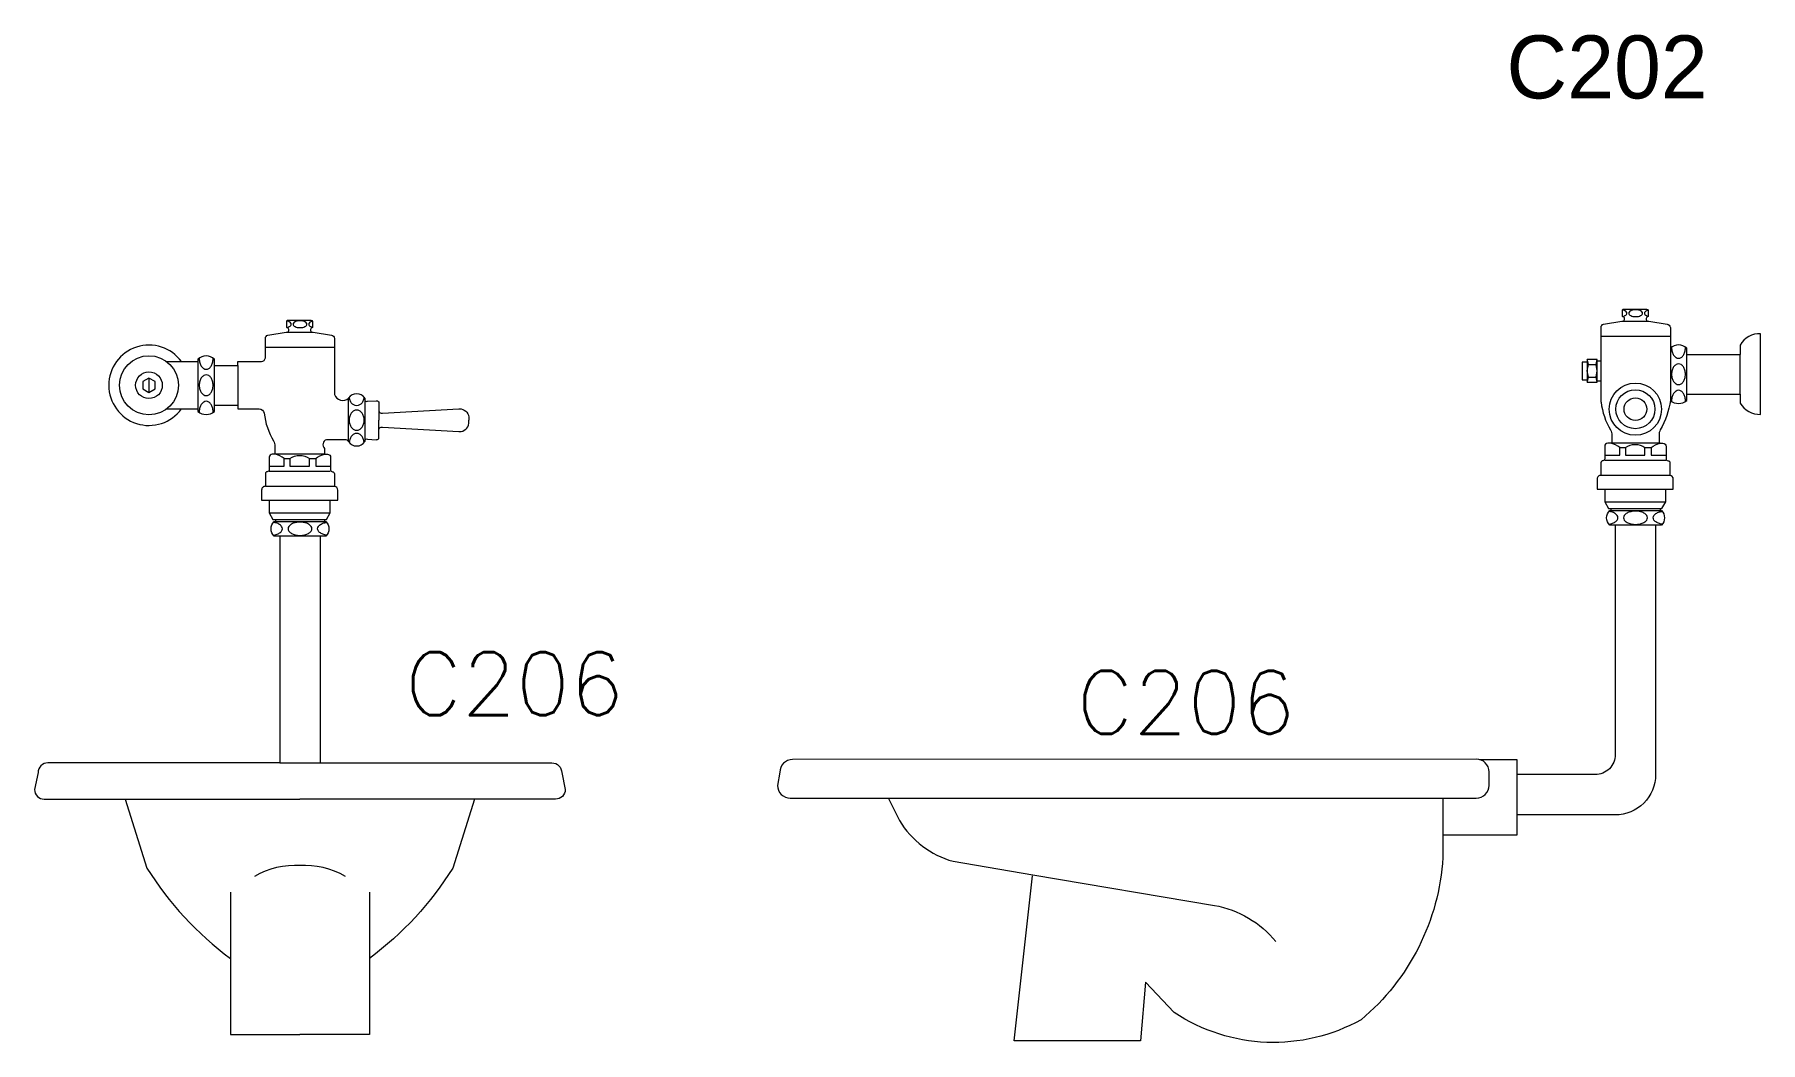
# Model space of a CAD drawing. Header units: inches. Extents: x -2548 to -2391, y 2200 to 2352.
# Drawn here: x -2431.89 to -2429.149, y 2318.582 to 2320.184 of the extents above; entities that cross this region are included whole.
import ezdxf
from ezdxf.enums import TextEntityAlignment as Align

# ---------------------------------------------------------------- set-up
doc = ezdxf.new("R2010")
doc.units = ezdxf.units.IN
doc.header["$MEASUREMENT"] = 0
for name, color, linetype in [('2', 2, 'Continuous'), ('WC-DET1', 15, 'Continuous'), ('WC-DET2', 10, 'Continuous'), ('WC-OUT', 7, 'Continuous'), ('WC-OUTL', 7, 'Continuous')]:
    doc.layers.add(name, color=color, linetype=linetype)
doc.styles.add('ROMANS', font='romans', dxfattribs={"height": 0.1})

msp = doc.modelspace()

# ---------------------------------------------------------------- linework, layer by layer
at = {"color": 1}
for p, q in [((-2429.18068, 2319.61256), (-2429.18068, 2319.67556)), ((-2431.36503, 2319.60609), (-2431.36503, 2319.60378)), ((-2431.36503, 2319.60378), (-2431.36503, 2319.60309)), ((-2431.65619, 2319.58909), (-2431.63003, 2319.58909)), ((-2431.36503, 2319.53909), (-2431.36503, 2319.53709)), ((-2431.50025, 2319.38709), (-2431.50025, 2319.02659)), ((-2431.43625, 2319.38709), (-2431.43625, 2319.02659))]:
    msp.add_line(p, q, dxfattribs=at)
for points in [[(-2429.36682, 2319.72856, 0.8113941), (-2429.36782, 2319.73556), (-2429.36782, 2319.74556, -0.5351838), (-2429.36482, 2319.74756), (-2429.32982, 2319.74756, -0.3027756), (-2429.32682, 2319.74556), (-2429.32682, 2319.73556, 0.8113941), (-2429.32782, 2319.72856, 0.8251429)], [(-2431.52903, 2319.66409, 0.3333333), (-2431.52303, 2319.67009), (-2431.52303, 2319.70109, -0.3507811), (-2431.51903, 2319.70609), (-2431.49003, 2319.71109)], [(-2431.48803, 2319.71109, 0.8113941), (-2431.48903, 2319.71809), (-2431.48903, 2319.72809, -0.5351838), (-2431.48603, 2319.73009), (-2431.45103, 2319.73009, -0.3027756), (-2431.44803, 2319.72809), (-2431.44803, 2319.71809, 0.8113941), (-2431.44903, 2319.71109, 0.8251429)], [(-2431.44903, 2319.71109), (-2431.44703, 2319.71109), (-2431.41803, 2319.70609, -0.3173877), (-2431.41303, 2319.70109), (-2431.41303, 2319.61209, 0.5628668), (-2431.39103, 2319.60609, 1.5239252)], [(-2429.40182, 2319.66536), (-2429.40182, 2319.71856, -0.3507811), (-2429.39782, 2319.72356), (-2429.36882, 2319.72856)], [(-2429.32782, 2319.72856), (-2429.32582, 2319.72856), (-2429.29682, 2319.72356, -0.3173877), (-2429.29182, 2319.71856), (-2429.29182, 2319.68556, 0.5628668)], [(-2429.26582, 2319.67556), (-2429.26582, 2319.68556, 0.3846154), (-2429.29182, 2319.68556, 0.4444444)], [(-2431.60403, 2319.65809), (-2431.60403, 2319.66809, 0.3846154), (-2431.63003, 2319.66809, 0.4444444)], [(-2431.63003, 2319.66809), (-2431.63003, 2319.66409, 0.3846154)], [(-2429.40182, 2319.59956), (-2429.40182, 2319.63336, -0.3507811)], [(-2431.36503, 2319.60309, 0.4142136), (-2431.36103, 2319.60109), (-2431.34703, 2319.60209, -0.2740444), (-2431.34303, 2319.60009), (-2431.34303, 2319.58609)], [(-2429.29182, 2319.60256, -0.0954344), (-2429.30782, 2319.55556, 0.144353), (-2429.30982, 2319.54756), (-2429.30982, 2319.53456)], [(-2429.29182, 2319.60256, 0.3846154), (-2429.26582, 2319.60256), (-2429.26582, 2319.61256, 0.3846154)], [(-2431.63003, 2319.58909), (-2431.63003, 2319.58509, 0.3846154), (-2431.60403, 2319.58509), (-2431.60403, 2319.59509, 0.3846154)], [(-2431.53303, 2319.58909, -0.3368756), (-2431.52503, 2319.58209, 0.1019262), (-2431.51003, 2319.53809, -0.144353), (-2431.50803, 2319.53009), (-2431.50803, 2319.51709)], [(-2431.34303, 2319.58609, 0.3866069), (-2431.33703, 2319.58209), (-2431.21603, 2319.58909, -0.0166027), (-2431.21503, 2319.58911, -1.3380697)], [(-2431.21503, 2319.58909, -0.3988843), (-2431.20003, 2319.57609), (-2431.20003, 2319.57109)], [(-2429.40182, 2319.59956, 0.1019262), (-2429.38682, 2319.55556, -0.144353), (-2429.38482, 2319.54756), (-2429.38482, 2319.53456)], [(-2431.36503, 2319.53909, -0.4142136), (-2431.36103, 2319.54109), (-2431.34703, 2319.54009, 0.2740444), (-2431.34303, 2319.54209), (-2431.34303, 2319.55609)], [(-2431.34303, 2319.55609, -0.3866069), (-2431.33703, 2319.56009), (-2431.21603, 2319.55309, 0.0166027), (-2431.21503, 2319.55306, 1.3380697)], [(-2431.21503, 2319.55309, 0.3988843), (-2431.20003, 2319.56609), (-2431.20003, 2319.57109)], [(-2431.39103, 2319.53709, 0.236068), (-2431.39603, 2319.54009), (-2431.42603, 2319.54009, 0.5489459), (-2431.42903, 2319.52609), (-2431.42903, 2319.51709)], [(-2429.3871, 2319.53456), (-2429.3911, 2319.53456, 0.4142136), (-2429.3961, 2319.52956), (-2429.3961, 2319.50956, -0.4142136), (-2429.3991, 2319.50656, 0.4142136), (-2429.4021, 2319.50356), (-2429.4021, 2319.48356)], [(-2429.30754, 2319.53456), (-2429.30354, 2319.53456, -0.4142136), (-2429.29854, 2319.52956), (-2429.29854, 2319.50956, 0.4142136), (-2429.29554, 2319.50656, -0.4142136), (-2429.29254, 2319.50356), (-2429.29254, 2319.48356)], [(-2431.50803, 2319.51709), (-2431.51203, 2319.51709, 0.4142136), (-2431.51703, 2319.51209), (-2431.51703, 2319.49209, -0.4142136), (-2431.52003, 2319.48909, 0.4142136), (-2431.52303, 2319.48609), (-2431.52303, 2319.46609)], [(-2431.42846, 2319.51709), (-2431.42446, 2319.51709, -0.4142136), (-2431.41946, 2319.51209), (-2431.41946, 2319.49209, 0.4142136), (-2431.41646, 2319.48909, -0.4142136), (-2431.41346, 2319.48609), (-2431.41346, 2319.46609)], [(-2431.52303, 2319.46609, 0.4142136), (-2431.52903, 2319.46009), (-2431.52903, 2319.44409), (-2431.51703, 2319.44409)], [(-2431.42003, 2319.44409), (-2431.40803, 2319.44409), (-2431.40803, 2319.46009, 0.3855051), (-2431.41346, 2319.46609, 0.7616351)], [(-2429.4021, 2319.48356, 0.4142136), (-2429.4081, 2319.47756), (-2429.4081, 2319.46156), (-2429.3961, 2319.46156)], [(-2429.2991, 2319.46156), (-2429.2871, 2319.46156), (-2429.2871, 2319.47756, 0.3855051), (-2429.29254, 2319.48356, 0.7616351)], [(-2431.50025, 2319.38709), (-2431.50903, 2319.38709, -0.4354748), (-2431.50903, 2319.41009, -0.3932673)], [(-2431.50903, 2319.41009), (-2431.50703, 2319.41009, -0.4354748)], [(-2431.42903, 2319.41009), (-2431.42703, 2319.41009, -0.4354748), (-2431.42703, 2319.38709), (-2431.43625, 2319.38709, -0.4354748)], [(-2429.37932, 2319.40456), (-2429.3881, 2319.40456, -0.4354748), (-2429.3881, 2319.42756, -0.3932673)], [(-2429.3881, 2319.42756), (-2429.3861, 2319.42756, -0.4354748)], [(-2429.3081, 2319.42756), (-2429.3061, 2319.42756, -0.4354748), (-2429.3061, 2319.40456), (-2429.31532, 2319.40456, -0.4354748)]]:
    msp.add_lwpolyline(points, format="xyb", dxfattribs=at)
for points in [[(-2431.49003, 2319.71109), (-2431.48803, 2319.71109)], [(-2429.36882, 2319.72856), (-2429.36682, 2319.72856)], [(-2431.65619, 2319.66409), (-2431.63003, 2319.66409)], [(-2431.60403, 2319.65809), (-2431.56703, 2319.65809)], [(-2431.56703, 2319.65809), (-2431.56703, 2319.66409), (-2431.52903, 2319.66409)], [(-2429.26582, 2319.67556), (-2429.18068, 2319.67556)], [(-2429.26582, 2319.61256), (-2429.18068, 2319.61256)], [(-2431.60403, 2319.59509), (-2431.56703, 2319.59509)], [(-2431.56703, 2319.59509), (-2431.56703, 2319.58909), (-2431.53303, 2319.58909)], [(-2431.50703, 2319.41309), (-2431.50703, 2319.41009)], [(-2431.42903, 2319.41309), (-2431.42903, 2319.41009)], [(-2429.3861, 2319.43056), (-2429.3861, 2319.42756)], [(-2429.3081, 2319.43056), (-2429.3081, 2319.42756)]]:
    msp.add_lwpolyline(points, dxfattribs=at)
for centre, radius, start, end in [((-2431.70791, 2319.62659), 0.06388, 35.94638, 324.05362), ((-2431.37803, 2319.59752), 0.01557, 33.39849, 146.60151), ((-2431.37803, 2319.54566), 0.01557, 213.39849, 326.60151)]:
    msp.add_arc(centre, radius, start, end, dxfattribs=at)
at = {"layer": 'WC-DET1', "color": 1}
for p, q in [((-2429.29182, 2319.68556), (-2429.29182, 2319.60256)), ((-2429.40182, 2319.63336), (-2429.40182, 2319.66536)), ((-2431.36503, 2319.60309), (-2431.36503, 2319.53909)), ((-2431.6797, 2319.58909), (-2431.65619, 2319.58909)), ((-2431.50025, 2319.02659), (-2431.43625, 2319.02659))]:
    msp.add_line(p, q, dxfattribs=at)
for points in [[(-2431.48803, 2319.71109), (-2431.44903, 2319.71109)], [(-2429.36682, 2319.72856), (-2429.32782, 2319.72856)], [(-2431.52303, 2319.68709), (-2431.41303, 2319.68709)], [(-2429.40182, 2319.70456), (-2429.29182, 2319.70456)], [(-2431.6797, 2319.66409), (-2431.65619, 2319.66409)], [(-2431.56703, 2319.65809), (-2431.56703, 2319.59509)], [(-2429.42382, 2319.66336), (-2429.42382, 2319.63536)], [(-2429.40782, 2319.63336), (-2429.40782, 2319.66536)], [(-2431.39103, 2319.53709), (-2431.39103, 2319.60609)], [(-2431.34303, 2319.58609), (-2431.34303, 2319.57109)], [(-2431.34303, 2319.55609), (-2431.34303, 2319.57109)], [(-2429.3081, 2319.53456), (-2429.3871, 2319.53456)], [(-2431.42903, 2319.51709), (-2431.50803, 2319.51709)], [(-2429.3961, 2319.50756), (-2429.2991, 2319.50756)], [(-2431.52303, 2319.46609), (-2431.41346, 2319.46609)], [(-2431.51703, 2319.49009), (-2431.42003, 2319.49009)], [(-2429.4021, 2319.48356), (-2429.29254, 2319.48356)], [(-2431.51703, 2319.44409), (-2431.42003, 2319.44409)], [(-2429.3961, 2319.46156), (-2429.2991, 2319.46156)], [(-2429.3961, 2319.44156), (-2429.2991, 2319.44156)], [(-2431.51703, 2319.42409), (-2431.42003, 2319.42409)], [(-2431.50703, 2319.41309), (-2431.42903, 2319.41309)], [(-2429.3861, 2319.43056), (-2429.3081, 2319.43056)], [(-2429.53554, 2319.00786), (-2429.53554, 2318.94436)], [(-2431.74565, 2318.96899), (-2431.46825, 2318.96899)], [(-2431.19085, 2318.96899), (-2431.46825, 2318.96899)]]:
    msp.add_lwpolyline(points, dxfattribs=at)
for points in [[(-2431.63003, 2319.66409), (-2431.63003, 2319.58909, 0.3846154)], [(-2431.60403, 2319.59509), (-2431.60403, 2319.65809, 0.3846154)], [(-2429.26582, 2319.61256), (-2429.26582, 2319.67556, 0.3846154)], [(-2431.50703, 2319.41009), (-2431.42903, 2319.41009, -0.4354748)], [(-2429.3861, 2319.42756), (-2429.3081, 2319.42756, -0.4354748)], [(-2431.43625, 2319.38709), (-2431.50025, 2319.38709, -0.4354748)], [(-2429.31532, 2319.40456), (-2429.37932, 2319.40456, -0.4354748)], [(-2430.53394, 2318.97066), (-2429.59996, 2318.97066, 0.4142136), (-2429.57974, 2318.99089), (-2429.57974, 2319.01244, 0.4142136), (-2429.59996, 2319.03266)], [(-2429.65314, 2318.97066), (-2429.65314, 2318.91166, -0.2064216)]]:
    msp.add_lwpolyline(points, format="xyb", dxfattribs=at)
msp.add_lwpolyline([(-2431.70791, 2319.63809), (-2431.71787, 2319.63234), (-2431.71787, 2319.62084), (-2431.70791, 2319.61509), (-2431.69795, 2319.62084), (-2431.69795, 2319.63234)], close=True, dxfattribs=at)
for centre, radius in [((-2431.70791, 2319.62659), 0.04693), ((-2431.70791, 2319.62659), 0.02117), ((-2429.34732, 2319.58856), 0.0415), ((-2429.34732, 2319.58856), 0.031), ((-2429.34732, 2319.58856), 0.01802)]:
    msp.add_circle(centre, radius, dxfattribs=at)
at = {"layer": 'WC-DET2', "color": 1}
msp.add_line((-2431.70803, 2319.63809), (-2431.70803, 2319.61509), dxfattribs=at)
for points in [[(-2429.36782, 2319.73593, 0.0733708), (-2429.36404, 2319.73717, 0.1042029), (-2429.36149, 2319.7392, 0.1747045), (-2429.36082, 2319.74106, 0.1747045), (-2429.36149, 2319.74292, 0.1042029), (-2429.36404, 2319.74495, 0.0649481), (-2429.36737, 2319.74611, 0.0052118), (-2429.36782, 2319.74619, 0.0510993)], [(-2429.32682, 2319.74598, 0.0545318), (-2429.3296, 2319.74495, 0.1042029), (-2429.33215, 2319.74292, 0.1747045), (-2429.33282, 2319.74106, 0.1747045), (-2429.33215, 2319.7392, 0.1042029), (-2429.3296, 2319.73717, 0.0545318), (-2429.32682, 2319.73614, 0.0510993)], [(-2431.48903, 2319.71846, 0.0733708), (-2431.48525, 2319.7197, 0.1042029), (-2431.4827, 2319.72172, 0.1747045), (-2431.48203, 2319.72359, 0.1747045), (-2431.4827, 2319.72545, 0.1042029), (-2431.48525, 2319.72748, 0.0649481), (-2431.48858, 2319.72863, 0.0052118), (-2431.48903, 2319.72872, 0.0510993)], [(-2431.44803, 2319.7285, 0.0545318), (-2431.45081, 2319.72748, 0.1042029), (-2431.45336, 2319.72545, 0.1747045), (-2431.45403, 2319.72359, 0.1747045), (-2431.45336, 2319.72172, 0.1042029), (-2431.45081, 2319.7197, 0.0545318), (-2431.44803, 2319.71867, 0.0510993)], [(-2429.2898, 2319.68716, 0.011121), (-2429.28982, 2319.68606, 0.067459), (-2429.28893, 2319.6795, 0.0798125), (-2429.2866, 2319.67439, 0.1071181), (-2429.28277, 2319.67069, 0.1398892), (-2429.27882, 2319.66956, 0.1398892), (-2429.27487, 2319.67069, 0.1071181), (-2429.27104, 2319.67439, 0.0798125), (-2429.26871, 2319.6795, 0.067459), (-2429.26782, 2319.68606, 0.011121), (-2429.26785, 2319.68716, 0.0798125)], [(-2431.62801, 2319.66968, 0.011121), (-2431.62803, 2319.66859, 0.067459), (-2431.62714, 2319.66202, 0.0798125), (-2431.62481, 2319.65692, 0.1071181), (-2431.62098, 2319.65321, 0.1398892), (-2431.61703, 2319.65209, 0.1398892), (-2431.61308, 2319.65321, 0.1071181), (-2431.60925, 2319.65692, 0.0798125), (-2431.60692, 2319.66202, 0.067459), (-2431.60603, 2319.66859, 0.011121), (-2431.60605, 2319.66968, 0.0798125)], [(-2431.36609, 2319.60751, -0.0712691), (-2431.36699, 2319.60378, -0.0857828), (-2431.36954, 2319.59877, -0.10607), (-2431.37363, 2319.59522, -0.1268224), (-2431.37803, 2319.59409, -0.1268224), (-2431.38243, 2319.59522, -0.10607), (-2431.38652, 2319.59877, -0.0857828), (-2431.38907, 2319.60378, -0.0712691), (-2431.38997, 2319.60751, -0.0754446)], [(-2429.27882, 2319.61856, 0.1398892), (-2429.28277, 2319.61743, 0.1071181), (-2429.2866, 2319.61373, 0.0798125), (-2429.28893, 2319.60863, 0.067459), (-2429.28982, 2319.60206, 0.011121), (-2429.2898, 2319.60096, 0.0798125)], [(-2429.26785, 2319.60096, 0.011121), (-2429.26782, 2319.60206, 0.067459), (-2429.26871, 2319.60863, 0.0798125), (-2429.27104, 2319.61373, 0.1071181), (-2429.27487, 2319.61743, 0.1398892), (-2429.27882, 2319.61856, 0.1398892)], [(-2431.61703, 2319.60109, 0.1398892), (-2431.62098, 2319.59996, 0.1071181), (-2431.62481, 2319.59625, 0.0798125), (-2431.62714, 2319.59115, 0.067459), (-2431.62803, 2319.58459, 0.011121), (-2431.62801, 2319.58349, 0.0798125)], [(-2431.60605, 2319.58349, 0.011121), (-2431.60603, 2319.58459, 0.067459), (-2431.60692, 2319.59115, 0.0798125), (-2431.60925, 2319.59625, 0.1071181), (-2431.61308, 2319.59996, 0.1398892), (-2431.61703, 2319.60109, 0.1398892)], [(-2431.36609, 2319.53566, 0.0567954), (-2431.36699, 2319.54039, 0.0857828), (-2431.36954, 2319.5454, 0.10607), (-2431.37363, 2319.54895, 0.1268224), (-2431.37803, 2319.55009, 0.1268224), (-2431.38243, 2319.54895, 0.10607), (-2431.38652, 2319.5454, 0.0857828), (-2431.38907, 2319.54039, 0.0567954), (-2431.38997, 2319.53566, 0.0754446)], [(-2429.3721, 2319.52756, 0.1339181), (-2429.3871, 2319.53456, -11.7103942)], [(-2429.3631, 2319.52756, -0.3228849), (-2429.3321, 2319.52756, 0.3228849)], [(-2429.32254, 2319.52756, -0.1339181), (-2429.30754, 2319.53456, 11.7103942)], [(-2431.49303, 2319.51009, 0.1339181), (-2431.50803, 2319.51709, -11.7103942)], [(-2431.48403, 2319.51009, -0.3228849), (-2431.45303, 2319.51009, 0.3228849)], [(-2431.44346, 2319.51009, -0.1339181), (-2431.42846, 2319.51709, 11.7103942)], [(-2429.38937, 2319.40589, 0.0216435), (-2429.38646, 2319.40643, 0.0700721), (-2429.38067, 2319.40864, 0.106079), (-2429.37631, 2319.41243, 0.1622003), (-2429.3751, 2319.41606, 0.1622003), (-2429.37631, 2319.4197, 0.106079), (-2429.38067, 2319.42349, 0.0700721), (-2429.38646, 2319.4257, 0.0216435), (-2429.38937, 2319.42623, 0.0563171)], [(-2429.30483, 2319.40589, -0.0216435), (-2429.30775, 2319.40643, -0.0700721), (-2429.31354, 2319.40864, -0.106079), (-2429.31789, 2319.41243, -0.1622003), (-2429.3191, 2319.41606, -0.1622003), (-2429.31789, 2319.4197, -0.106079), (-2429.31354, 2319.42349, -0.0700721), (-2429.30775, 2319.4257, -0.0216435), (-2429.30483, 2319.42623, -0.0563171)], [(-2431.5103, 2319.38841, 0.0216435), (-2431.50738, 2319.38895, 0.0700721), (-2431.50159, 2319.39116, 0.106079), (-2431.49724, 2319.39495, 0.1622003), (-2431.49603, 2319.39859, 0.1622003), (-2431.49724, 2319.40222, 0.106079), (-2431.50159, 2319.40601, 0.0700721), (-2431.50738, 2319.40822, 0.0216435), (-2431.5103, 2319.40876, 0.0563171)], [(-2431.42576, 2319.38841, -0.0216435), (-2431.42868, 2319.38895, -0.0700721), (-2431.43446, 2319.39116, -0.106079), (-2431.43882, 2319.39495, -0.1622003), (-2431.44003, 2319.39859, -0.1622003), (-2431.43882, 2319.40222, -0.106079), (-2431.43446, 2319.40601, -0.0700721), (-2431.42868, 2319.40822, -0.0216435), (-2431.42576, 2319.40876, -0.0563171)], [(-2430.53394, 2318.97106), (-2430.51614, 2318.93486, 0.1901523), (-2430.43094, 2318.87026), (-2430.30431, 2318.84891, -0.1766146)], [(-2431.74565, 2318.96899), (-2431.71105, 2318.85959, 0.0950071), (-2431.57865, 2318.71607, 1.0751615)], [(-2431.19085, 2318.96899), (-2431.22545, 2318.85959, -0.0950071), (-2431.35785, 2318.71607, -1.0751615)], [(-2429.65314, 2318.91166), (-2429.65314, 2318.87626, -0.2064216), (-2429.78296, 2318.61863, -0.2809643), (-2430.07962, 2318.63002), (-2430.12541, 2318.67809), (-2430.13334, 2318.58506), (-2430.33414, 2318.58506), (-2430.30459, 2318.84726)], [(-2430.30431, 2318.84891), (-2430.01574, 2318.80026, -0.1766146), (-2429.91814, 2318.74286, 0.6578249)]]:
    msp.add_lwpolyline(points, format="xyb", dxfattribs=at)
for points in [[(-2429.34682, 2319.74656, 0.0510993), (-2429.35127, 2319.74611, 0.0649481), (-2429.3546, 2319.74495, 0.1042029), (-2429.35715, 2319.74292, 0.1747045), (-2429.35782, 2319.74106, 0.1747045), (-2429.35715, 2319.7392, 0.1042029), (-2429.3546, 2319.73717, 0.0649481), (-2429.35127, 2319.73602, 0.0510993), (-2429.34682, 2319.73556, 0.0510993), (-2429.34237, 2319.73602, 0.0649481), (-2429.33904, 2319.73717, 0.1042029), (-2429.33649, 2319.7392, 0.1747045), (-2429.33582, 2319.74106, 0.1747045), (-2429.33649, 2319.74292, 0.1042029), (-2429.33904, 2319.74495, 0.0649481), (-2429.34237, 2319.74611, 0.0510993)], [(-2431.46803, 2319.72909, 0.0510993), (-2431.47248, 2319.72863, 0.0649481), (-2431.47581, 2319.72748, 0.1042029), (-2431.47836, 2319.72545, 0.1747045), (-2431.47903, 2319.72359, 0.1747045), (-2431.47836, 2319.72172, 0.1042029), (-2431.47581, 2319.7197, 0.0649481), (-2431.47248, 2319.71854, 0.0510993), (-2431.46803, 2319.71809, 0.0510993), (-2431.46358, 2319.71854, 0.0649481), (-2431.46025, 2319.7197, 0.1042029), (-2431.4577, 2319.72172, 0.1747045), (-2431.45703, 2319.72359, 0.1747045), (-2431.4577, 2319.72545, 0.1042029), (-2431.46025, 2319.72748, 0.0649481), (-2431.46358, 2319.72863, 0.0510993)], [(-2429.27882, 2319.66056, 0.1398892), (-2429.28277, 2319.65943, 0.1071181), (-2429.2866, 2319.65573, 0.0798125), (-2429.28893, 2319.65063, 0.067459), (-2429.28982, 2319.64406, 0.067459), (-2429.28893, 2319.6375, 0.0798125), (-2429.2866, 2319.63239, 0.1071181), (-2429.28277, 2319.62869, 0.1398892), (-2429.27882, 2319.62756, 0.1398892), (-2429.27487, 2319.62869, 0.1071181), (-2429.27104, 2319.63239, 0.0798125), (-2429.26871, 2319.6375, 0.067459), (-2429.26782, 2319.64406, 0.067459), (-2429.26871, 2319.65063, 0.0798125), (-2429.27104, 2319.65573, 0.1071181), (-2429.27487, 2319.65943, 0.1398892)], [(-2431.61703, 2319.64309, 0.1398892), (-2431.62098, 2319.64196, 0.1071181), (-2431.62481, 2319.63825, 0.0798125), (-2431.62714, 2319.63315, 0.067459), (-2431.62803, 2319.62659, 0.067459), (-2431.62714, 2319.62002, 0.0798125), (-2431.62481, 2319.61492, 0.1071181), (-2431.62098, 2319.61121, 0.1398892), (-2431.61703, 2319.61009, 0.1398892), (-2431.61308, 2319.61121, 0.1071181), (-2431.60925, 2319.61492, 0.0798125), (-2431.60692, 2319.62002, 0.067459), (-2431.60603, 2319.62659, 0.067459), (-2431.60692, 2319.63315, 0.0798125), (-2431.60925, 2319.63825, 0.1071181), (-2431.61308, 2319.64196, 0.1398892)], [(-2431.39003, 2319.57109, 0.0754446), (-2431.38907, 2319.56478, 0.0857828), (-2431.38652, 2319.55977, 0.10607), (-2431.38243, 2319.55622, 0.1268224), (-2431.37803, 2319.55509, 0.1268224), (-2431.37363, 2319.55622, 0.10607), (-2431.36954, 2319.55977, 0.0857828), (-2431.36699, 2319.56478, 0.0754446), (-2431.36603, 2319.57109, 0.0754446), (-2431.36699, 2319.57739, 0.0857828), (-2431.36954, 2319.5824, 0.10607), (-2431.37363, 2319.58595, 0.1268224), (-2431.37803, 2319.58709, 0.1268224), (-2431.38243, 2319.58595, 0.10607), (-2431.38652, 2319.5824, 0.0857828), (-2431.38907, 2319.57739, 0.0754446)], [(-2429.3471, 2319.42656, 0.0563171), (-2429.35475, 2319.4257, 0.0700721), (-2429.36054, 2319.42349, 0.106079), (-2429.36489, 2319.4197, 0.1622003), (-2429.3661, 2319.41606, 0.1622003), (-2429.36489, 2319.41243, 0.106079), (-2429.36054, 2319.40864, 0.0700721), (-2429.35475, 2319.40643, 0.0563171), (-2429.3471, 2319.40556, 0.0563171), (-2429.33946, 2319.40643, 0.0700721), (-2429.33367, 2319.40864, 0.106079), (-2429.32931, 2319.41243, 0.1622003), (-2429.3281, 2319.41606, 0.1622003), (-2429.32931, 2319.4197, 0.106079), (-2429.33367, 2319.42349, 0.0700721), (-2429.33946, 2319.4257, 0.0563171)], [(-2431.46803, 2319.40909, 0.0563171), (-2431.47568, 2319.40822, 0.0700721), (-2431.48146, 2319.40601, 0.106079), (-2431.48582, 2319.40222, 0.1622003), (-2431.48703, 2319.39859, 0.1622003), (-2431.48582, 2319.39495, 0.106079), (-2431.48146, 2319.39116, 0.0700721), (-2431.47568, 2319.38895, 0.0563171), (-2431.46803, 2319.38809, 0.0563171), (-2431.46038, 2319.38895, 0.0700721), (-2431.45459, 2319.39116, 0.106079), (-2431.45024, 2319.39495, 0.1622003), (-2431.44903, 2319.39859, 0.1622003), (-2431.45024, 2319.40222, 0.106079), (-2431.45459, 2319.40601, 0.0700721), (-2431.46038, 2319.40822, 0.0563171)]]:
    msp.add_lwpolyline(points, format="xyb", close=True, dxfattribs=at)
for points in [[(-2429.42382, 2319.63136), (-2429.42182, 2319.63936), (-2429.42382, 2319.64936), (-2429.42182, 2319.65936), (-2429.42382, 2319.66736)], [(-2429.42182, 2319.65936), (-2429.40982, 2319.65936)], [(-2429.40782, 2319.63136), (-2429.40982, 2319.63936), (-2429.40782, 2319.64936), (-2429.40982, 2319.65936), (-2429.40782, 2319.66736)], [(-2429.42182, 2319.63936), (-2429.40982, 2319.63936)], [(-2429.3961, 2319.51556), (-2429.3721, 2319.51556), (-2429.3721, 2319.52756), (-2429.3631, 2319.52756), (-2429.3631, 2319.51556), (-2429.3321, 2319.51556), (-2429.3321, 2319.52756), (-2429.3221, 2319.52756), (-2429.3221, 2319.51556), (-2429.29876, 2319.51556)], [(-2431.51703, 2319.49809), (-2431.49303, 2319.49809), (-2431.49303, 2319.51009), (-2431.48403, 2319.51009), (-2431.48403, 2319.49809), (-2431.45303, 2319.49809), (-2431.45303, 2319.51009), (-2431.44303, 2319.51009), (-2431.44303, 2319.49809), (-2431.41969, 2319.49809)], [(-2431.57865, 2318.82139), (-2431.57865, 2318.71607)], [(-2431.35785, 2318.82139), (-2431.35785, 2318.71607)], [(-2431.57865, 2318.71607), (-2431.57865, 2318.59499), (-2431.46825, 2318.59499)], [(-2431.35785, 2318.71607), (-2431.35785, 2318.59499), (-2431.46825, 2318.59499)]]:
    msp.add_lwpolyline(points, dxfattribs=at)
for centre, start, end in [((-2431.47465, 2318.73198), 86.8672, 119.94609), ((-2431.46184, 2318.73198), 60.05391, 93.1328)]:
    msp.add_arc(centre, 0.13181, start, end, dxfattribs=at)
at = {"layer": 'WC-OUT', "color": 1}
for points in [[(-2429.18068, 2319.61256), (-2429.18068, 2319.59836, 0.2932252), (-2429.14868, 2319.58036), (-2429.14868, 2319.64236), (-2429.14868, 2319.70836, 0.2932252), (-2429.18068, 2319.69036), (-2429.18068, 2319.67556)], [(-2431.50025, 2319.02659), (-2431.86865, 2319.02659, 0.4142136), (-2431.88405, 2319.01119), (-2431.88965, 2318.98439, 0.4142136), (-2431.87425, 2318.96899), (-2431.74565, 2318.96899)], [(-2431.43625, 2319.02659), (-2431.06785, 2319.02659, -0.4142136), (-2431.05245, 2319.01119), (-2431.04685, 2318.98439, -0.4142136), (-2431.06225, 2318.96899), (-2431.19085, 2318.96899)], [(-2429.59996, 2319.03266), (-2430.68591, 2319.03186, 0.4142136), (-2430.70614, 2319.01164), (-2430.70974, 2318.99089, 0.4142136), (-2430.68951, 2318.97066), (-2430.53394, 2318.97066, 0.4142136)]]:
    msp.add_lwpolyline(points, format="xyb", dxfattribs=at)
for points in [[(-2429.42382, 2319.66336), (-2429.43182, 2319.66336), (-2429.43182, 2319.63536), (-2429.42382, 2319.63536)], [(-2429.40782, 2319.66536), (-2429.40782, 2319.66736), (-2429.42382, 2319.66736), (-2429.42382, 2319.66336)], [(-2429.40782, 2319.66536), (-2429.40182, 2319.66536)], [(-2429.42382, 2319.63536), (-2429.42382, 2319.63136), (-2429.40782, 2319.63136)], [(-2429.40782, 2319.63336), (-2429.40182, 2319.63336)], [(-2429.40782, 2319.63136), (-2429.40782, 2319.63336)], [(-2431.51703, 2319.44409), (-2431.51703, 2319.42409), (-2431.51103, 2319.41309), (-2431.50703, 2319.41309)], [(-2431.42903, 2319.41309), (-2431.42603, 2319.41309), (-2431.42003, 2319.42409), (-2431.42003, 2319.44409)], [(-2429.3961, 2319.46156), (-2429.3961, 2319.44156), (-2429.3901, 2319.43056), (-2429.3861, 2319.43056)], [(-2429.3081, 2319.43056), (-2429.3051, 2319.43056), (-2429.2991, 2319.44156), (-2429.2991, 2319.46156)], [(-2429.59507, 2319.03206), (-2429.53554, 2319.03206), (-2429.53554, 2319.00786)], [(-2429.53554, 2318.94436), (-2429.53554, 2318.91166), (-2429.65314, 2318.91166)]]:
    msp.add_lwpolyline(points, dxfattribs=at)
at = {"layer": 'WC-OUTL', "color": 1}
for points in [[(-2429.31532, 2319.40456), (-2429.31532, 2319.00806, -0.4142136), (-2429.37932, 2318.94406), (-2429.53554, 2318.94406)], [(-2429.37932, 2319.40456), (-2429.37932, 2319.04006, -0.4142136), (-2429.41132, 2319.00806), (-2429.53554, 2319.00806)]]:
    msp.add_lwpolyline(points, format="xyb", dxfattribs=at)

# ---------------------------------------------------------------- texts
at = {"layer": '2', "color": 1, "flags": 8}
msp.add_attdef('C202', text='C202', height=0.1, dxfattribs=at).set_placement((-2429.39229, 2320.13235), align=Align.MIDDLE)
at = {"layer": '2', "color": 1, "style": 'ROMANS', "flags": 8}
for p in [(-2431.1274, 2319.15242), (-2430.06114, 2319.12286)]:
    msp.add_attdef('C206', text='C206', height=0.1, dxfattribs=at).set_placement(p, align=Align.MIDDLE)

doc.saveas('drawing.dxf')
